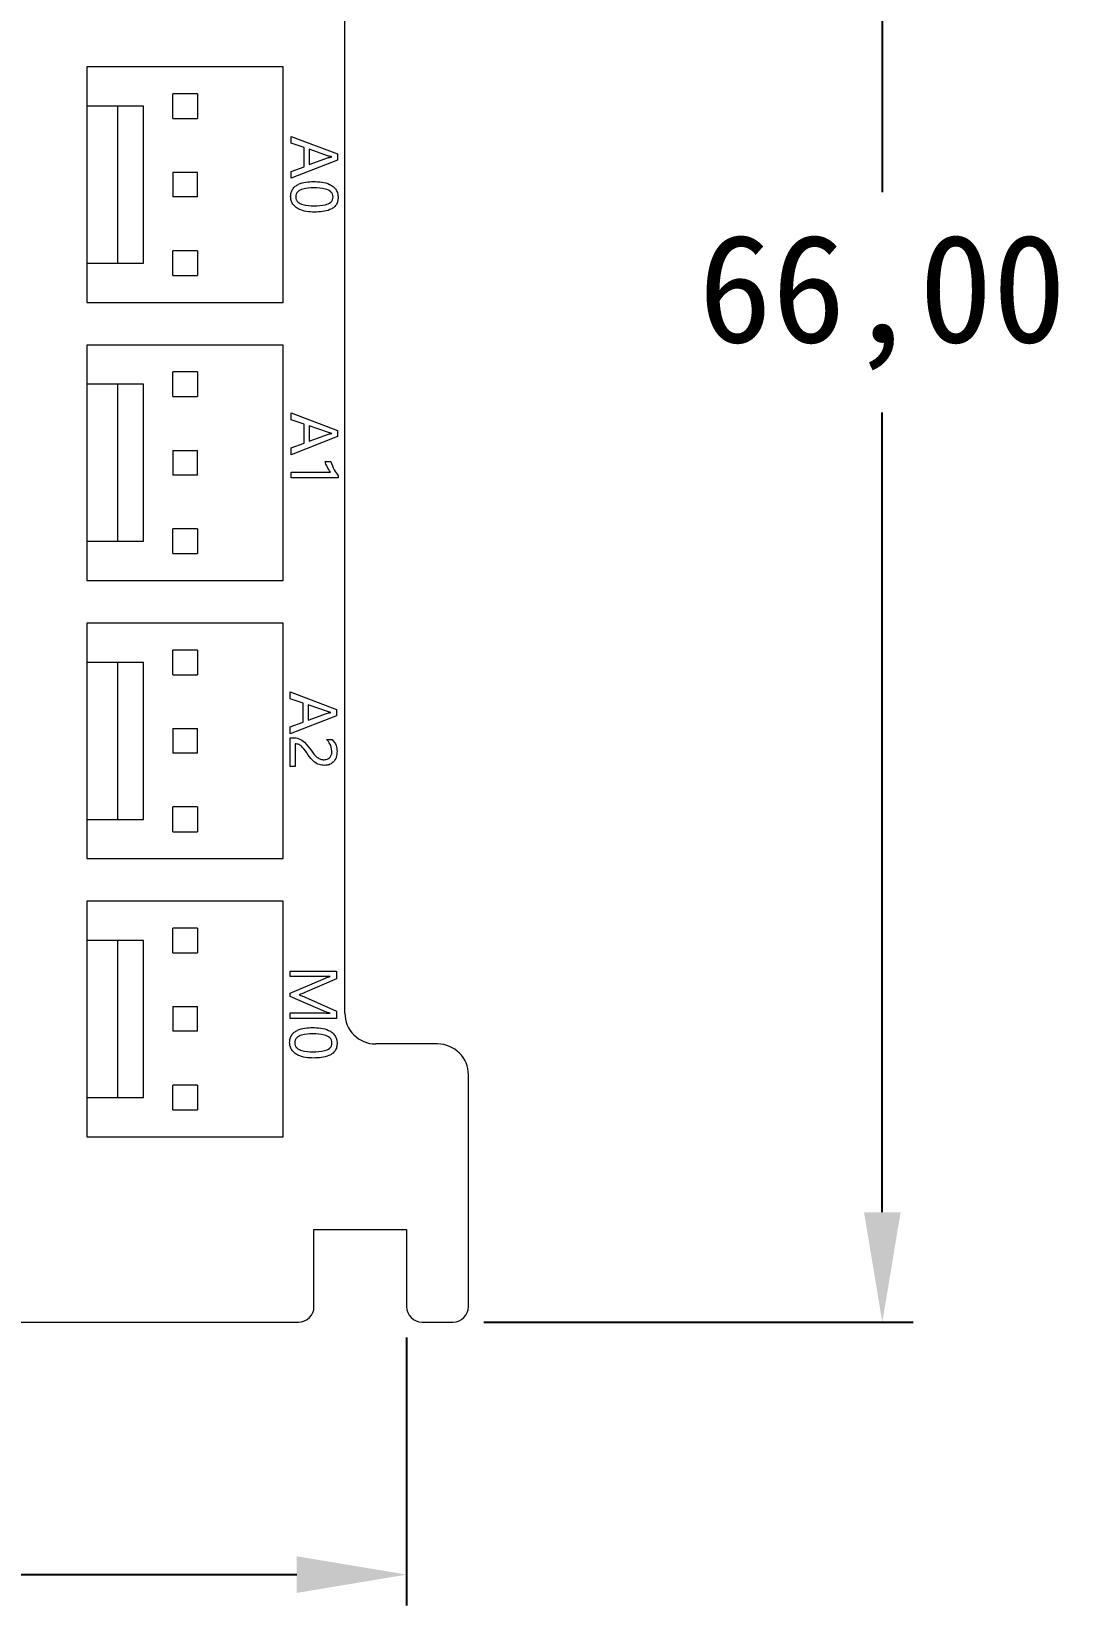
# Model space of a CAD drawing. Header units: millimetres. Extents: x 357.3 to 442.8, y 102.1 to 195.9.
# Drawn here: x 409.2 to 442.8, y 102.1 to 153 of the extents above; entities that cross this region are included whole.
import ezdxf

# ---------------------------------------------------------------- set-up
doc = ezdxf.new("R2010")
doc.units = ezdxf.units.MM
doc.header["$PDSIZE"] = -1
doc.dimstyles.new('ISO-25', dxfattribs={"dimtxt": 2.5, "dimasz": 2.5, "dimexe": 1.25, "dimexo": 0.625, "dimtad": 1, "dimtxsty": 'Standard', "dimcen": 2.5, "dimadec": 0, "dimazin": 0, "dimtfac": 1, "dimtmove": 0, "dimatfit": 3, "dimfxl": 1, "dimarcsym": 0})

# ---------------------------------------------------------------- blocks, each defined once
blk = doc.blocks.new('*D5')
at = {"color": 0, "lineweight": -2, "transparency": 16777216}
for p, q in [((423.895, 177.262), (437.792, 177.262)), ((436.792, 173.706), (436.792, 147.828)), ((436.792, 114.818), (436.792, 140.696)), ((423.895, 111.262), (437.792, 111.262))]:
    blk.add_line(p, q, dxfattribs=at)
at = {"color": 0, "transparency": 16777216}
for points in [[(436.199, 173.706), (437.384, 173.706), (436.792, 177.262)], [(436.199, 114.818), (437.384, 114.818), (436.792, 111.262)]]:
    blk.add_solid(points, dxfattribs=at)
at = {"layer": 'Defpoints', "color": 0, "transparency": 16777216}
for p in [(422.895, 177.262), (422.895, 111.262), (436.792, 111.262)]:
    blk.add_point(p, dxfattribs=at)
at = {"color": 0, "transparency": 16777216, "insert": (436.792, 144.262), "char_height": 3.5, "attachment_point": 5}
blk.add_mtext('66,00', dxfattribs=at)
blk = doc.blocks.new('*D7')
at = {"color": 0, "lineweight": -2, "transparency": 16777216}
for p, q in [((370.395, 110.762), (370.395, 102.09)), ((421.395, 110.762), (421.395, 102.09)), ((373.951, 103.09), (417.839, 103.09))]:
    blk.add_line(p, q, dxfattribs=at)
at = {"color": 0, "transparency": 16777216}
for points in [[(373.951, 103.683), (373.951, 102.498), (370.395, 103.09)], [(417.839, 103.683), (417.839, 102.498), (421.395, 103.09)]]:
    blk.add_solid(points, dxfattribs=at)
at = {"layer": 'Defpoints', "color": 0, "transparency": 16777216}
for p in [(370.395, 111.762), (421.395, 111.762), (421.395, 103.09)]:
    blk.add_point(p, dxfattribs=at)
at = {"color": 0, "transparency": 16777216, "insert": (395.895, 106.656), "char_height": 3.5, "attachment_point": 5}
blk.add_mtext('51,00', dxfattribs=at)

msp = doc.modelspace()

# ---------------------------------------------------------------- linework, layer by layer
at = {"color": 7, "linetype": 'Continuous', "lineweight": 15}
for p, q in [((419.395, 121.262), (419.395, 167.262)), ((417.395, 151.882), (411.045, 151.882)), ((411.045, 151.882), (411.045, 150.612)), ((417.395, 144.262), (417.395, 151.882)), ((413.825, 150.212), (413.825, 151.012)), ((414.625, 151.012), (413.825, 151.012)), ((414.625, 151.012), (414.625, 150.212)), ((411.045, 150.612), (411.045, 145.532)), ((412.045, 150.612), (411.045, 150.612)), ((412.045, 145.532), (412.045, 150.612)), ((412.875, 150.612), (412.045, 150.612)), ((412.875, 145.532), (412.875, 150.612)), ((413.825, 150.212), (414.625, 150.212)), ((417.659, 149.414), (417.659, 149.634)), ((417.659, 149.634), (419.159, 149.067)), ((418.079, 149.271), (417.659, 149.414)), ((418.079, 148.651), (418.079, 149.271)), ((419.159, 148.866), (417.659, 148.28)), ((418.87, 148.997), (418.244, 149.221)), ((418.244, 149.221), (418.244, 148.719)), ((418.244, 148.719), (418.87, 148.945)), ((418.976, 148.968), (418.976, 148.973)), ((419.159, 149.067), (419.159, 148.866)), ((413.825, 148.472), (413.825, 147.672)), ((413.825, 148.472), (414.625, 148.472)), ((414.625, 147.672), (414.625, 148.472)), ((417.659, 148.5), (418.079, 148.651)), ((417.659, 148.28), (417.659, 148.5)), ((414.625, 147.672), (413.825, 147.672)), ((413.825, 145.132), (413.825, 145.932)), ((414.625, 145.932), (413.825, 145.932)), ((414.625, 145.932), (414.625, 145.132)), ((411.045, 145.532), (412.045, 145.532)), ((411.045, 145.532), (411.045, 144.262)), ((412.045, 145.532), (412.875, 145.532)), ((413.825, 145.132), (414.625, 145.132)), ((411.045, 144.262), (417.395, 144.262)), ((417.395, 142.882), (411.045, 142.882)), ((411.045, 142.882), (411.045, 141.612)), ((417.395, 135.262), (417.395, 142.882)), ((411.045, 141.612), (411.045, 136.532)), ((412.045, 141.612), (411.045, 141.612)), ((412.045, 136.532), (412.045, 141.612)), ((412.875, 141.612), (412.045, 141.612)), ((412.875, 136.532), (412.875, 141.612)), ((413.825, 141.212), (413.825, 142.012)), ((414.625, 142.012), (413.825, 142.012)), ((414.625, 142.012), (414.625, 141.212)), ((413.825, 141.212), (414.625, 141.212)), ((417.659, 140.465), (417.659, 140.684)), ((417.659, 140.684), (419.159, 140.117)), ((418.079, 140.322), (417.659, 140.465)), ((418.079, 139.702), (418.079, 140.322)), ((418.87, 140.047), (418.244, 140.271)), ((418.244, 140.271), (418.244, 139.769)), ((419.159, 140.117), (419.159, 139.916)), ((419.159, 139.916), (417.659, 139.331)), ((417.659, 139.55), (418.079, 139.702)), ((418.244, 139.769), (418.87, 139.995)), ((418.976, 140.018), (418.976, 140.023)), ((413.825, 139.472), (413.825, 138.672)), ((413.825, 139.472), (414.625, 139.472)), ((414.625, 138.672), (414.625, 139.472)), ((417.659, 139.331), (417.659, 139.55)), ((418.756, 139.111), (418.939, 139.111)), ((414.625, 138.672), (413.825, 138.672)), ((417.659, 138.764), (418.933, 138.764)), ((417.659, 138.581), (417.659, 138.764)), ((419.177, 138.581), (417.659, 138.581)), ((419.177, 138.652), (419.177, 138.581)), ((411.045, 136.532), (412.045, 136.532)), ((411.045, 136.532), (411.045, 135.262)), ((412.045, 136.532), (412.875, 136.532)), ((414.625, 136.932), (413.825, 136.932)), ((413.825, 136.132), (413.825, 136.932)), ((414.625, 136.932), (414.625, 136.132)), ((413.825, 136.132), (414.625, 136.132)), ((411.045, 135.262), (417.395, 135.262)), ((417.395, 133.882), (411.045, 133.882)), ((411.045, 133.882), (411.045, 132.612)), ((417.395, 126.262), (417.395, 133.882)), ((413.825, 132.212), (413.825, 133.012)), ((414.625, 133.012), (413.825, 133.012)), ((414.625, 133.012), (414.625, 132.212)), ((411.045, 132.612), (411.045, 127.532)), ((412.045, 132.612), (411.045, 132.612)), ((412.045, 127.532), (412.045, 132.612)), ((412.875, 132.612), (412.045, 132.612)), ((412.875, 127.532), (412.875, 132.612)), ((413.825, 132.212), (414.625, 132.212)), ((417.625, 131.435), (417.625, 131.655)), ((417.625, 131.655), (419.125, 131.088)), ((418.046, 131.292), (417.625, 131.435)), ((418.046, 130.673), (418.046, 131.292)), ((418.837, 131.018), (418.21, 131.242)), ((418.21, 131.242), (418.21, 130.74)), ((418.21, 130.74), (418.837, 130.966)), ((418.942, 130.989), (418.942, 130.994)), ((419.125, 131.088), (419.125, 130.887)), ((413.825, 130.472), (413.825, 129.672)), ((413.825, 130.472), (414.625, 130.472)), ((414.625, 129.672), (414.625, 130.472)), ((419.125, 130.887), (417.625, 130.301)), ((417.625, 130.521), (418.046, 130.673)), ((417.625, 130.301), (417.625, 130.521)), ((417.625, 129.24), (417.625, 130.173)), ((417.625, 130.173), (417.699, 130.173)), ((417.789, 129.977), (417.789, 129.24)), ((418.796, 130.118), (418.98, 130.118)), ((414.625, 129.672), (413.825, 129.672)), ((417.789, 129.24), (417.625, 129.24)), ((413.825, 127.132), (413.825, 127.932)), ((414.625, 127.932), (413.825, 127.932)), ((414.625, 127.932), (414.625, 127.132)), ((411.045, 127.532), (412.045, 127.532)), ((411.045, 127.532), (411.045, 126.262)), ((412.045, 127.532), (412.875, 127.532)), ((413.825, 127.132), (414.625, 127.132)), ((411.045, 126.262), (417.395, 126.262)), ((417.395, 124.882), (411.045, 124.882)), ((411.045, 124.882), (411.045, 123.612)), ((417.395, 117.262), (417.395, 124.882)), ((413.825, 123.212), (413.825, 124.012)), ((414.625, 124.012), (413.825, 124.012)), ((414.625, 124.012), (414.625, 123.212)), ((411.045, 123.612), (411.045, 118.532)), ((412.045, 123.612), (411.045, 123.612)), ((412.045, 118.532), (412.045, 123.612)), ((412.875, 123.612), (412.045, 123.612)), ((412.875, 118.532), (412.875, 123.612)), ((413.825, 123.212), (414.625, 123.212)), ((417.625, 122.441), (417.625, 122.624)), ((417.625, 122.624), (419.125, 122.624)), ((418.617, 122.441), (417.625, 122.441)), ((417.625, 121.91), (418.763, 122.397)), ((419.125, 122.368), (418.101, 121.924)), ((418.924, 122.441), (418.924, 122.446)), ((419.125, 122.624), (419.125, 122.368)), ((417.625, 121.8), (417.625, 121.91)), ((418.771, 121.305), (417.625, 121.8)), ((417.917, 121.857), (417.917, 121.85)), ((418.105, 121.779), (419.125, 121.325)), ((413.825, 121.472), (414.625, 121.472)), ((413.825, 121.472), (413.825, 120.672)), ((414.625, 120.672), (414.625, 121.472)), ((417.625, 121.27), (418.626, 121.27)), ((417.625, 121.087), (417.625, 121.27)), ((418.924, 121.255), (418.924, 121.26)), ((419.125, 121.325), (419.125, 121.087)), ((419.125, 121.087), (417.625, 121.087)), ((414.625, 120.672), (413.825, 120.672)), ((422.395, 120.262), (420.395, 120.262)), ((423.395, 111.762), (423.395, 119.262)), ((413.825, 118.132), (413.825, 118.932)), ((414.625, 118.932), (413.825, 118.932)), ((414.625, 118.932), (414.625, 118.132)), ((411.045, 118.532), (412.045, 118.532)), ((411.045, 118.532), (411.045, 117.262)), ((412.045, 118.532), (412.875, 118.532)), ((413.825, 118.132), (414.625, 118.132)), ((411.045, 117.262), (417.395, 117.262)), ((418.395, 114.262), (421.395, 114.262)), ((418.395, 111.762), (418.395, 114.262)), ((421.395, 114.262), (421.395, 111.762)), ((397.895, 111.262), (417.895, 111.262)), ((421.895, 111.262), (422.895, 111.262))]:
    msp.add_line(p, q, dxfattribs=at)
for centre, radius, start, end in [((420.395, 121.262), 1, 180, 270), ((422.395, 119.262), 1, 0, 90), ((417.895, 111.762), 0.5, 270, 0), ((421.895, 111.762), 0.5, 180, 270), ((422.895, 111.762), 0.5, 270, 0)]:
    msp.add_arc(centre, radius, start, end, dxfattribs=at)
for points, knots in [([(418.976, 148.973), (418.956, 148.976), (418.92, 148.981), (418.886, 148.992), (418.87, 148.997)], [0, 0, 0, 0, 0.560074, 1, 1, 1, 1]), ([(418.87, 148.945), (418.89, 148.95), (418.925, 148.959), (418.96, 148.965), (418.976, 148.968)], [0, 0, 0, 0, 0.559841, 1, 1, 1, 1]), ([(417.64, 147.692), (417.643, 147.733), (417.648, 147.816), (417.701, 147.931), (417.788, 148.022), (417.929, 148.108), (418.132, 148.162), (418.297, 148.168), (418.379, 148.17)], [0, 0, 0, 0, 0.124985, 0.249823, 0.374756, 0.499847, 0.749635, 1, 1, 1, 1]), ([(418.389, 147.969), (418.267, 147.966), (418.085, 147.961), (417.885, 147.869), (417.813, 147.766), (417.808, 147.705), (417.805, 147.674)], [0, 0, 0, 0, 0.500927, 0.750027, 0.87495, 1, 1, 1, 1]), ([(418.379, 148.17), (418.468, 148.168), (418.646, 148.162), (418.865, 148.106), (419.019, 148.015), (419.112, 147.916), (419.169, 147.792), (419.174, 147.703), (419.177, 147.658)], [0, 0, 0, 0, 0.250377, 0.500192, 0.625267, 0.750157, 0.874983, 1, 1, 1, 1]), ([(419.012, 147.669), (419.009, 147.701), (419.003, 147.765), (418.922, 147.871), (418.709, 147.961), (418.517, 147.966), (418.389, 147.969)], [0, 0, 0, 0, 0.124918, 0.249717, 0.498943, 1, 1, 1, 1]), ([(418.415, 147.183), (418.328, 147.186), (418.154, 147.191), (417.942, 147.251), (417.794, 147.344), (417.704, 147.44), (417.649, 147.561), (417.643, 147.648), (417.64, 147.692)], [0, 0, 0, 0, 0.250365, 0.50012, 0.625209, 0.750144, 0.874976, 1, 1, 1, 1]), ([(417.805, 147.674), (417.808, 147.643), (417.814, 147.582), (417.89, 147.48), (418.092, 147.392), (418.276, 147.387), (418.398, 147.384)], [0, 0, 0, 0, 0.124944, 0.249779, 0.49892, 1, 1, 1, 1]), ([(418.398, 147.384), (418.523, 147.387), (418.71, 147.392), (418.919, 147.474), (419.002, 147.574), (419.009, 147.637), (419.012, 147.669)], [0, 0, 0, 0, 0.501182, 0.750549, 0.875269, 1, 1, 1, 1]), ([(419.177, 147.658), (419.174, 147.616), (419.169, 147.531), (419.116, 147.413), (419.026, 147.321), (418.877, 147.239), (418.668, 147.19), (418.499, 147.185), (418.415, 147.183)], [0, 0, 0, 0, 0.1249992, 0.2498046, 0.3746399, 0.4997007, 0.7495888, 1, 1, 1, 1]), ([(418.976, 140.023), (418.956, 140.026), (418.92, 140.032), (418.886, 140.043), (418.87, 140.047)], [0, 0, 0, 0, 0.560077, 1, 1, 1, 1]), ([(418.87, 139.995), (418.89, 140), (418.925, 140.01), (418.96, 140.016), (418.976, 140.018)], [0, 0, 0, 0, 0.559842, 1, 1, 1, 1]), ([(418.933, 138.764), (418.89, 138.824), (418.814, 138.931), (418.774, 139.056), (418.756, 139.111)], [0, 0, 0, 0, 0.559489, 1, 1, 1, 1]), ([(418.939, 139.111), (418.972, 139.019), (419.03, 138.855), (419.132, 138.714), (419.177, 138.652)], [0, 0, 0, 0, 0.559941, 1, 1, 1, 1]), ([(418.942, 130.994), (418.922, 130.997), (418.886, 131.002), (418.852, 131.013), (418.837, 131.018)], [0, 0, 0, 0, 0.560075, 1, 1, 1, 1]), ([(418.837, 130.966), (418.856, 130.971), (418.891, 130.98), (418.926, 130.986), (418.942, 130.989)], [0, 0, 0, 0, 0.559842, 1, 1, 1, 1]), ([(417.699, 130.173), (417.771, 130.169), (417.915, 130.161), (418.13, 130.007), (418.235, 129.858), (418.299, 129.766)], [0, 0, 0, 0, 0.279771, 0.559057, 1, 1, 1, 1]), ([(418.207, 129.612), (418.148, 129.702), (418.065, 129.827), (417.919, 129.965), (417.833, 129.973), (417.789, 129.977)], [0, 0, 0, 0, 0.5614818, 0.7810278, 1, 1, 1, 1]), ([(418.978, 129.748), (418.964, 129.827), (418.938, 129.969), (418.84, 130.072), (418.796, 130.118)], [0, 0, 0, 0, 0.557983, 1, 1, 1, 1]), ([(418.98, 130.118), (419.033, 130.055), (419.13, 129.942), (419.139, 129.795), (419.143, 129.73)], [0, 0, 0, 0, 0.5588768, 1, 1, 1, 1]), ([(418.741, 129.277), (418.679, 129.281), (418.555, 129.29), (418.36, 129.406), (418.265, 129.534), (418.207, 129.612)], [0, 0, 0, 0, 0.279992, 0.559531, 1, 1, 1, 1]), ([(418.299, 129.766), (418.359, 129.681), (418.442, 129.563), (418.605, 129.469), (418.686, 129.463), (418.727, 129.46)], [0, 0, 0, 0, 0.560147, 0.780012, 1, 1, 1, 1]), ([(418.727, 129.46), (418.768, 129.464), (418.849, 129.472), (418.935, 129.555), (418.974, 129.653), (418.977, 129.717), (418.978, 129.748)], [0, 0, 0, 0, 0.279561, 0.558195, 0.778814, 1, 1, 1, 1]), ([(419.143, 129.73), (419.139, 129.666), (419.13, 129.538), (419.034, 129.381), (418.892, 129.289), (418.792, 129.281), (418.741, 129.277)], [0, 0, 0, 0, 0.280577, 0.559911, 0.779643, 1, 1, 1, 1]), ([(418.924, 122.446), (418.866, 122.444), (418.764, 122.441), (418.662, 122.441), (418.617, 122.441)], [0, 0, 0, 0, 0.559993, 1, 1, 1, 1]), ([(418.763, 122.397), (418.792, 122.406), (418.845, 122.424), (418.9, 122.436), (418.924, 122.441)], [0, 0, 0, 0, 0.559765, 1, 1, 1, 1]), ([(418.101, 121.924), (418.067, 121.909), (418.007, 121.884), (417.945, 121.865), (417.917, 121.857)], [0, 0, 0, 0, 0.560062, 1, 1, 1, 1]), ([(417.917, 121.85), (417.953, 121.837), (418.015, 121.814), (418.077, 121.79), (418.105, 121.779)], [0, 0, 0, 0, 0.5599943, 1, 1, 1, 1]), ([(418.626, 121.27), (418.682, 121.269), (418.781, 121.267), (418.88, 121.259), (418.924, 121.255)], [0, 0, 0, 0, 0.559982, 1, 1, 1, 1]), ([(418.924, 121.26), (418.895, 121.267), (418.843, 121.279), (418.793, 121.297), (418.771, 121.305)], [0, 0, 0, 0, 0.560106, 1, 1, 1, 1]), ([(417.607, 120.316), (417.609, 120.357), (417.615, 120.44), (417.668, 120.555), (417.754, 120.646), (417.896, 120.732), (418.098, 120.786), (418.263, 120.792), (418.346, 120.794)], [0, 0, 0, 0, 0.124987, 0.249824, 0.374757, 0.499847, 0.749635, 1, 1, 1, 1]), ([(418.346, 120.794), (418.435, 120.792), (418.612, 120.786), (418.831, 120.73), (418.986, 120.639), (419.078, 120.54), (419.135, 120.416), (419.14, 120.327), (419.143, 120.282)], [0, 0, 0, 0, 0.250377, 0.500191, 0.625268, 0.750158, 0.874984, 1, 1, 1, 1]), ([(418.381, 119.807), (418.294, 119.81), (418.121, 119.815), (417.908, 119.875), (417.76, 119.968), (417.67, 120.064), (417.615, 120.185), (417.609, 120.272), (417.607, 120.316)], [0, 0, 0, 0, 0.250366, 0.500121, 0.625209, 0.750144, 0.874979, 1, 1, 1, 1]), ([(418.355, 120.593), (418.233, 120.59), (418.051, 120.585), (417.851, 120.493), (417.779, 120.39), (417.774, 120.329), (417.771, 120.298)], [0, 0, 0, 0, 0.500922, 0.750026, 0.874945, 1, 1, 1, 1]), ([(417.771, 120.298), (417.774, 120.267), (417.78, 120.206), (417.856, 120.104), (418.058, 120.016), (418.242, 120.011), (418.365, 120.008)], [0, 0, 0, 0, 0.12494, 0.249774, 0.498919, 1, 1, 1, 1]), ([(418.978, 120.292), (418.975, 120.325), (418.969, 120.389), (418.888, 120.494), (418.675, 120.585), (418.483, 120.59), (418.355, 120.593)], [0, 0, 0, 0, 0.124919, 0.249718, 0.498939, 1, 1, 1, 1]), ([(418.365, 120.008), (418.489, 120.011), (418.677, 120.016), (418.885, 120.098), (418.968, 120.198), (418.975, 120.261), (418.978, 120.292)], [0, 0, 0, 0, 0.501184, 0.750551, 0.875267, 1, 1, 1, 1]), ([(419.143, 120.282), (419.14, 120.24), (419.135, 120.155), (419.082, 120.037), (418.992, 119.945), (418.843, 119.863), (418.634, 119.814), (418.466, 119.809), (418.381, 119.807)], [0, 0, 0, 0, 0.124998, 0.249801, 0.374638, 0.499701, 0.749589, 1, 1, 1, 1])]:
    msp.add_open_spline(points, degree=3, knots=knots, dxfattribs=at)

# ---------------------------------------------------------------- dimensions: what is measured, and where the dimension line sits
dim = msp.add_aligned_dim(p1=(422.895, 177.262), p2=(422.895, 111.262), distance=13.897, dimstyle='ISO-25', override={"dimtxt": 3.5, "dimasz": 3.556, "dimexe": 1, "dimexo": 1, "dimgap": 1.524, "dimtih": 1, "dimtoh": 1, "dimzin": 0, "dimadec": 2, "dimtzin": 0})
dim.commit()
dim.dimension.update_dxf_attribs({"geometry": '*D5', "text_midpoint": (436.792, 144.262)})
dim = msp.add_linear_dim(base=(421.395, 103.09), p1=(370.395, 111.762), p2=(421.395, 111.762), dimstyle='ISO-25', override={"dimtxt": 3.5, "dimasz": 3.556, "dimexe": 1, "dimexo": 1, "dimgap": 1.524, "dimtih": 1, "dimtoh": 1, "dimzin": 0, "dimadec": 2, "dimtzin": 0})
dim.commit()
dim.dimension.update_dxf_attribs({"geometry": '*D7', "text_midpoint": (395.895, 106.656)})

doc.saveas('drawing.dxf')
